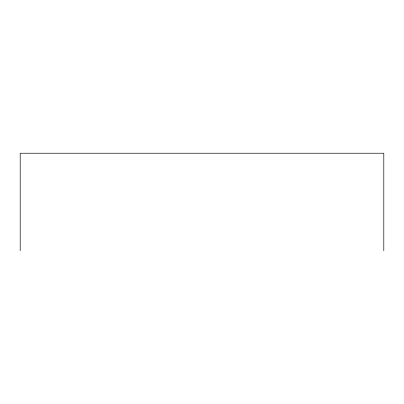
<?xml version="1.0" encoding="UTF-8"?>
<svg xmlns="http://www.w3.org/2000/svg" width="404" height="404" viewBox="0 0 404 404"><rect width="100%" height="100%" fill="white"/><g stroke="black" fill="none" stroke-linecap="round" stroke-linejoin="round"><path stroke-width="0.61" d="M383.8 250.768L383.8 153.232L20.2 153.232L20.2 250.768"/></g></svg>
